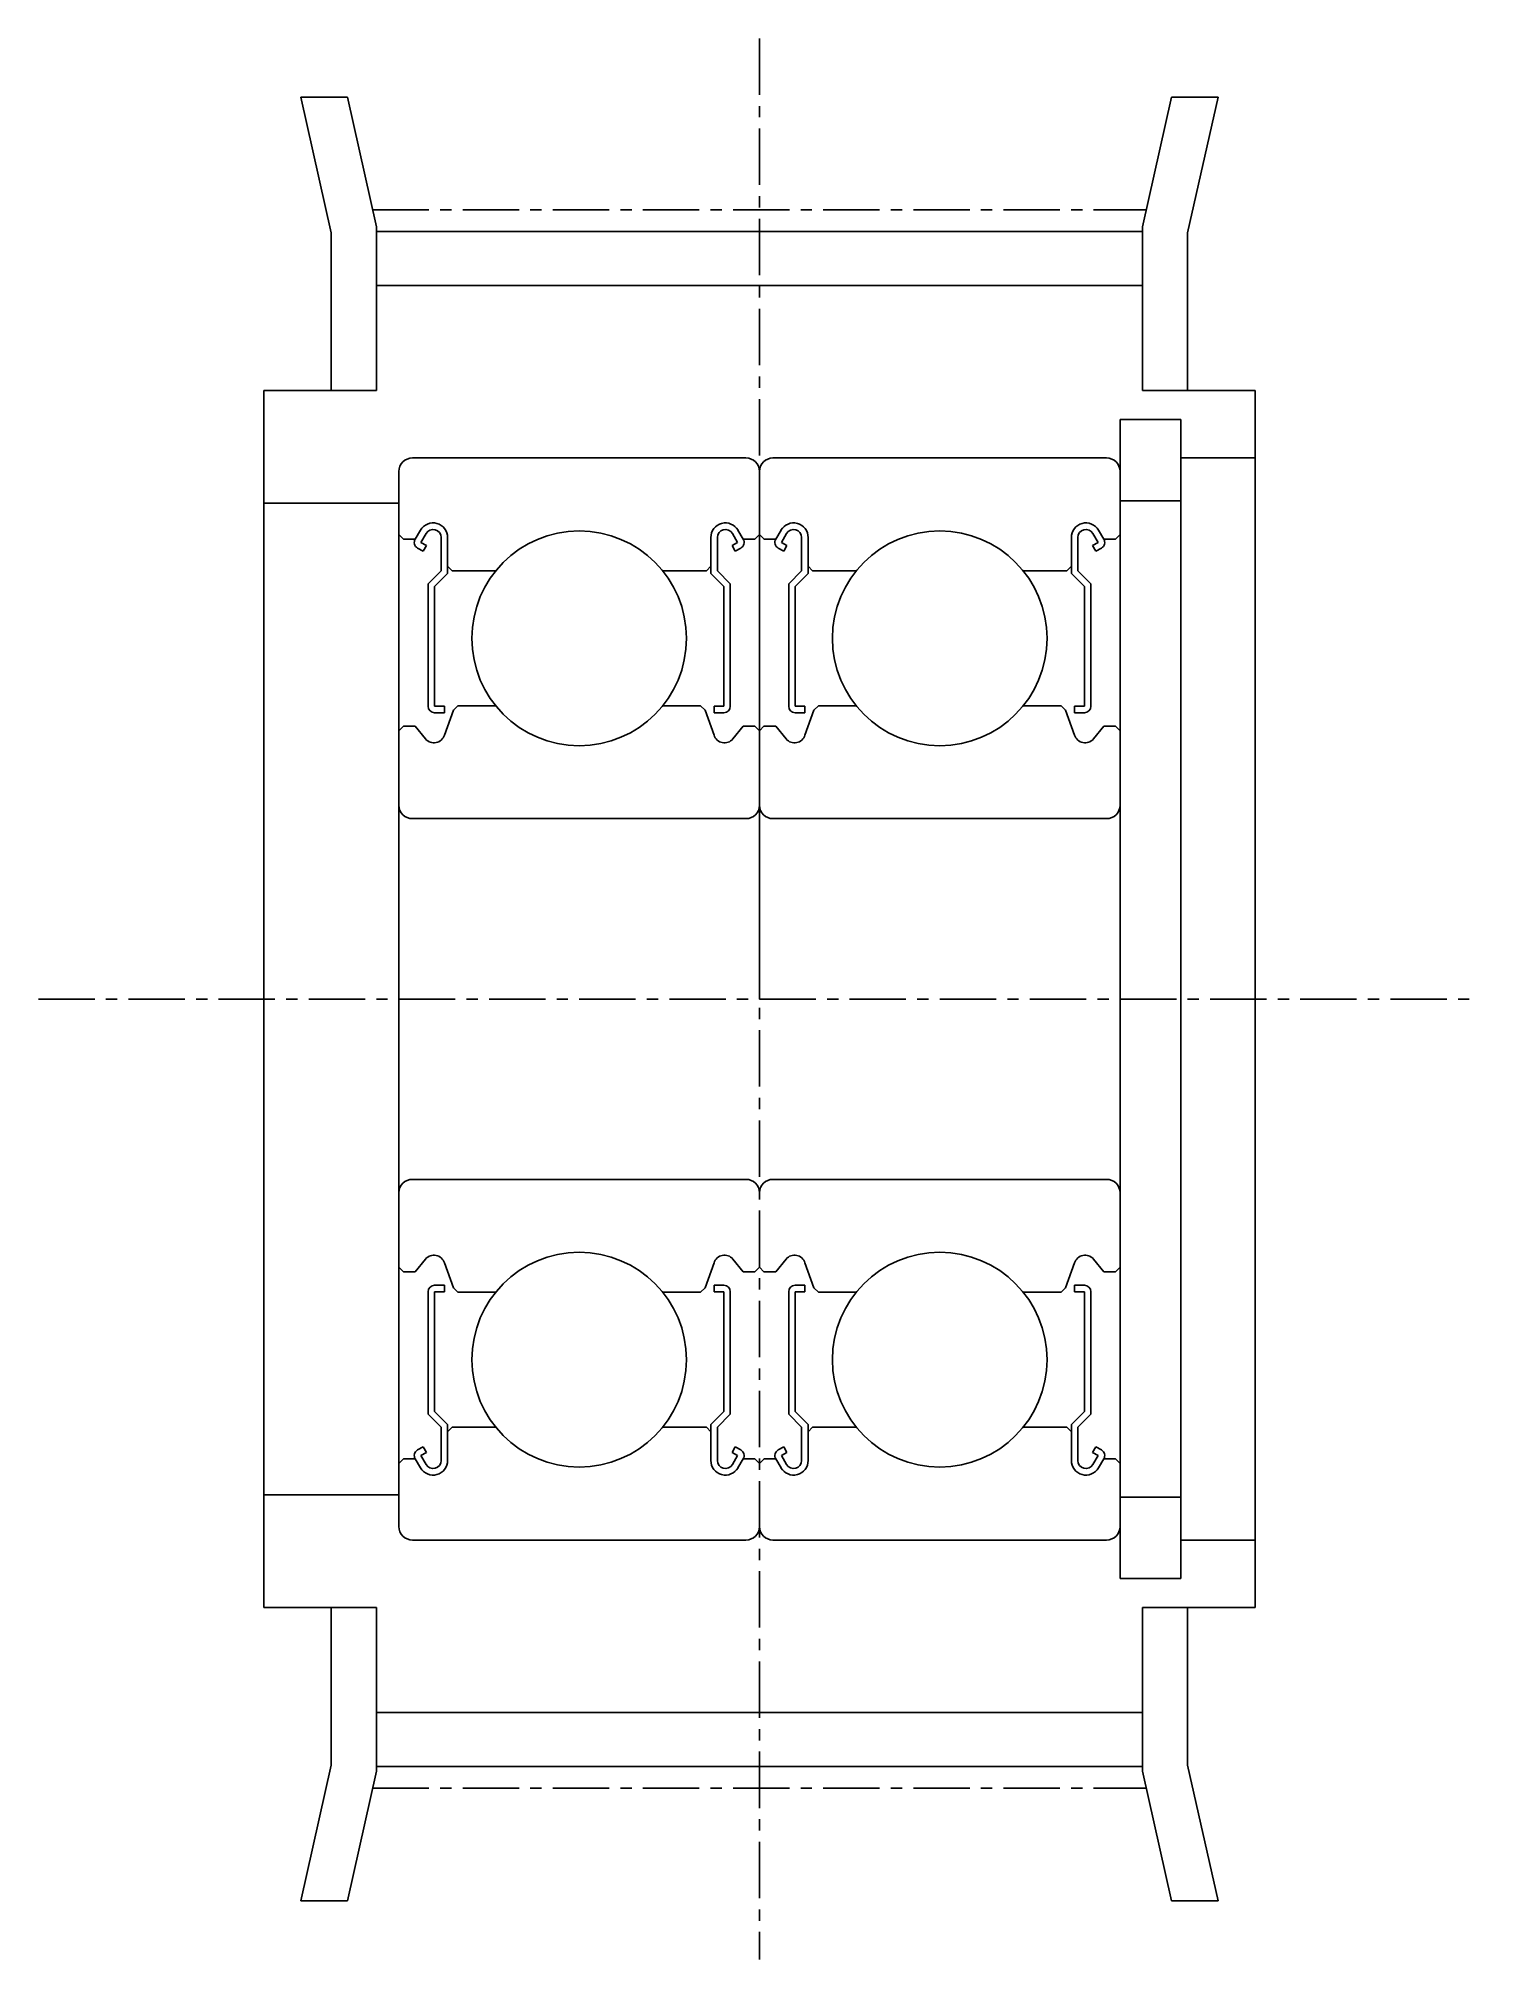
# Model space of a CAD drawing. Extents: x 68 to 215, y 69 to 176.
# Drawn here: x 183.18 to 215.18, y 133.88 to 176.49 of the extents above; entities outside this region: 2.
import ezdxf

# ---------------------------------------------------------------- set-up
doc = ezdxf.new("R2010")
doc.units = 0
doc.linetypes.add('CENTER', pattern=[2, 1.25, -0.25, 0.25, -0.25])
doc.layers.get('0').update_dxf_attribs({"linetype": 'CONTINUOUS'})
doc.layers.add('CENTER', color=1, linetype='CENTER')

msp = doc.modelspace()

# ---------------------------------------------------------------- linework, layer by layer
for p, q in [((188.996, 175.186), (190.032, 175.186)), ((188.996, 175.186), (189.675, 172.179)), ((190.031, 175.186), (190.675, 172.311)), ((208.319, 175.186), (207.675, 172.311)), ((209.355, 175.186), (208.319, 175.186)), ((209.355, 175.186), (208.675, 172.179)), ((189.675, 172.179), (189.675, 168.686)), ((190.675, 172.311), (190.675, 168.686)), ((190.675, 172.211), (207.675, 172.211)), ((207.675, 172.311), (207.675, 168.686)), ((208.675, 172.179), (208.675, 168.686)), ((190.675, 171.011), (207.675, 171.011)), ((188.175, 168.686), (188.175, 141.686)), ((188.175, 168.686), (190.675, 168.686)), ((210.175, 168.686), (207.675, 168.686)), ((210.175, 168.686), (210.175, 141.686)), ((207.175, 168.036), (208.524, 168.036)), ((207.175, 168.036), (207.175, 155.186)), ((208.524, 168.036), (208.524, 142.336)), ((191.475, 167.186), (198.875, 167.186)), ((206.875, 167.186), (199.475, 167.186)), ((208.524, 167.186), (210.175, 167.186)), ((191.175, 166.886), (191.175, 155.186)), ((199.175, 166.886), (199.175, 155.186)), ((207.175, 166.886), (207.175, 155.186)), ((207.175, 166.236), (208.524, 166.236)), ((188.175, 166.186), (191.175, 166.186)), ((191.176, 165.486), (191.276, 165.386)), ((191.275, 165.386), (191.535, 165.386)), ((191.535, 165.386), (191.653, 165.584)), ((191.66, 165.314), (191.777, 165.512)), ((192.111, 165.423), (192.111, 164.686)), ((192.255, 165.423), (192.255, 164.626)), ((198.096, 165.423), (198.096, 164.626)), ((198.24, 165.423), (198.24, 164.686)), ((198.691, 165.314), (198.574, 165.512)), ((198.816, 165.386), (198.698, 165.584)), ((199.075, 165.386), (198.816, 165.386)), ((199.175, 165.486), (199.075, 165.386)), ((199.175, 165.486), (199.276, 165.386)), ((199.275, 165.386), (199.535, 165.386)), ((199.535, 165.386), (199.653, 165.584)), ((199.66, 165.314), (199.777, 165.512)), ((200.111, 165.423), (200.111, 164.686)), ((200.255, 165.423), (200.255, 164.626)), ((206.096, 165.423), (206.096, 164.626)), ((206.24, 165.423), (206.24, 164.686)), ((206.691, 165.314), (206.574, 165.512)), ((206.816, 165.386), (206.698, 165.584)), ((207.075, 165.386), (206.816, 165.386)), ((207.175, 165.486), (207.075, 165.386)), ((191.588, 165.189), (191.712, 165.118)), ((191.784, 165.242), (191.66, 165.314)), ((191.712, 165.117), (191.784, 165.242)), ((198.567, 165.242), (198.691, 165.314)), ((198.638, 165.117), (198.567, 165.242)), ((198.763, 165.189), (198.638, 165.118)), ((199.588, 165.189), (199.712, 165.118)), ((199.784, 165.242), (199.66, 165.314)), ((199.712, 165.117), (199.784, 165.242)), ((206.567, 165.242), (206.691, 165.314)), ((206.638, 165.117), (206.567, 165.242)), ((206.763, 165.189), (206.638, 165.118)), ((192.111, 164.686), (191.823, 164.398)), ((192.255, 164.626), (191.967, 164.339)), ((192.255, 164.786), (192.355, 164.686)), ((192.355, 164.686), (193.326, 164.686)), ((197.996, 164.686), (197.025, 164.686)), ((198.096, 164.786), (197.996, 164.686)), ((198.096, 164.626), (198.384, 164.339)), ((198.24, 164.686), (198.528, 164.398)), ((200.111, 164.686), (199.823, 164.398)), ((200.255, 164.626), (199.967, 164.339)), ((200.255, 164.786), (200.355, 164.686)), ((200.355, 164.686), (201.326, 164.686)), ((205.996, 164.686), (205.025, 164.686)), ((206.096, 164.786), (205.996, 164.686)), ((206.096, 164.626), (206.384, 164.339)), ((206.24, 164.686), (206.528, 164.398)), ((191.823, 164.398), (191.823, 161.68)), ((191.967, 161.68), (191.967, 164.339)), ((198.384, 161.68), (198.384, 164.339)), ((198.528, 164.398), (198.528, 161.68)), ((199.823, 164.398), (199.823, 161.68)), ((199.967, 161.68), (199.967, 164.339)), ((206.384, 161.68), (206.384, 164.339)), ((206.528, 164.398), (206.528, 161.68)), ((192.183, 161.68), (191.967, 161.68)), ((191.967, 161.536), (192.183, 161.536)), ((192.183, 161.536), (192.183, 161.68)), ((192.183, 161.038), (192.384, 161.592)), ((192.384, 161.592), (192.484, 161.686)), ((192.484, 161.686), (193.326, 161.686)), ((197.867, 161.686), (197.025, 161.686)), ((197.967, 161.592), (197.867, 161.686)), ((198.168, 161.038), (197.967, 161.592)), ((198.168, 161.68), (198.384, 161.68)), ((198.168, 161.536), (198.168, 161.68)), ((198.384, 161.536), (198.168, 161.536)), ((200.183, 161.68), (199.967, 161.68)), ((199.967, 161.536), (200.183, 161.536)), ((200.183, 161.536), (200.183, 161.68)), ((200.183, 161.038), (200.384, 161.592)), ((200.384, 161.592), (200.484, 161.686)), ((200.484, 161.686), (201.326, 161.686)), ((205.867, 161.686), (205.025, 161.686)), ((205.967, 161.592), (205.867, 161.686)), ((206.168, 161.038), (205.967, 161.592)), ((206.168, 161.68), (206.384, 161.68)), ((206.168, 161.536), (206.168, 161.68)), ((206.384, 161.536), (206.168, 161.536)), ((191.175, 161.136), (191.275, 161.236)), ((191.275, 161.236), (191.535, 161.236)), ((191.535, 161.236), (191.767, 160.953)), ((198.816, 161.236), (198.584, 160.953)), ((199.075, 161.236), (198.816, 161.236)), ((199.175, 161.136), (199.075, 161.236)), ((199.175, 161.136), (199.275, 161.236)), ((199.275, 161.236), (199.535, 161.236)), ((199.535, 161.236), (199.767, 160.953)), ((206.816, 161.236), (206.584, 160.953)), ((207.075, 161.236), (206.816, 161.236)), ((207.175, 161.136), (207.075, 161.236)), ((198.875, 159.186), (191.475, 159.186)), ((199.475, 159.186), (206.875, 159.186)), ((191.175, 143.486), (191.175, 155.186)), ((207.175, 142.336), (207.175, 155.186)), ((207.175, 143.486), (207.175, 155.186)), ((198.875, 151.186), (191.475, 151.186)), ((199.475, 151.186), (206.875, 151.186)), ((191.175, 149.236), (191.275, 149.136)), ((191.535, 149.136), (191.767, 149.419)), ((192.183, 149.334), (192.384, 148.78)), ((198.168, 149.334), (197.967, 148.78)), ((198.816, 149.136), (198.584, 149.419)), ((199.175, 149.236), (199.075, 149.136)), ((199.175, 149.336), (199.176, 149.336)), ((199.175, 149.336), (199.175, 149.336)), ((199.175, 149.236), (199.275, 149.136)), ((199.535, 149.136), (199.767, 149.419)), ((200.183, 149.334), (200.384, 148.78)), ((206.168, 149.334), (205.967, 148.78)), ((206.816, 149.136), (206.584, 149.419)), ((207.175, 149.236), (207.075, 149.136)), ((191.275, 149.136), (191.535, 149.136)), ((191.967, 148.836), (192.183, 148.836)), ((192.183, 148.836), (192.183, 148.692)), ((192.384, 148.78), (192.484, 148.686)), ((197.967, 148.78), (197.867, 148.686)), ((198.168, 148.836), (198.168, 148.692)), ((198.384, 148.836), (198.168, 148.836)), ((199.075, 149.136), (198.816, 149.136)), ((199.275, 149.136), (199.535, 149.136)), ((199.967, 148.836), (200.183, 148.836)), ((200.183, 148.836), (200.183, 148.692)), ((200.384, 148.78), (200.484, 148.686)), ((205.967, 148.78), (205.867, 148.686)), ((206.384, 148.836), (206.168, 148.836)), ((206.168, 148.836), (206.168, 148.692)), ((207.075, 149.136), (206.816, 149.136)), ((191.823, 145.974), (191.823, 148.692)), ((191.967, 148.692), (191.967, 146.033)), ((192.183, 148.692), (191.967, 148.692)), ((192.484, 148.686), (193.326, 148.686)), ((197.867, 148.686), (197.025, 148.686)), ((198.168, 148.692), (198.384, 148.692)), ((198.384, 148.692), (198.384, 146.033)), ((198.528, 145.974), (198.528, 148.692)), ((199.823, 145.974), (199.823, 148.692)), ((200.183, 148.692), (199.967, 148.692)), ((199.967, 148.692), (199.967, 146.033)), ((200.484, 148.686), (201.326, 148.686)), ((205.867, 148.686), (205.025, 148.686)), ((206.168, 148.692), (206.384, 148.692)), ((206.384, 148.692), (206.384, 146.033)), ((206.528, 145.974), (206.528, 148.692)), ((199.175, 146.411), (199.175, 146.411)), ((199.175, 146.411), (199.175, 146.411)), ((192.111, 145.686), (191.823, 145.974)), ((192.255, 145.746), (191.967, 146.033)), ((192.255, 144.949), (192.255, 145.746)), ((198.096, 145.746), (198.384, 146.033)), ((198.096, 144.949), (198.096, 145.746)), ((198.24, 145.686), (198.528, 145.974)), ((200.111, 145.686), (199.823, 145.974)), ((200.255, 145.746), (199.967, 146.033)), ((200.255, 144.949), (200.255, 145.746)), ((206.096, 145.746), (206.384, 146.033)), ((206.096, 144.949), (206.096, 145.746)), ((206.24, 145.686), (206.528, 145.974)), ((192.111, 144.949), (192.111, 145.686)), ((192.255, 145.586), (192.355, 145.686)), ((192.355, 145.686), (193.326, 145.686)), ((197.996, 145.686), (197.025, 145.686)), ((198.096, 145.586), (197.996, 145.686)), ((198.24, 144.949), (198.24, 145.686)), ((200.111, 144.949), (200.111, 145.686)), ((200.255, 145.586), (200.355, 145.686)), ((200.355, 145.686), (201.326, 145.686)), ((205.996, 145.686), (205.025, 145.686)), ((206.096, 145.586), (205.996, 145.686)), ((206.24, 144.949), (206.24, 145.686)), ((191.176, 144.886), (191.276, 144.986)), ((191.275, 144.986), (191.535, 144.986)), ((191.535, 144.986), (191.653, 144.788)), ((191.588, 145.183), (191.712, 145.255)), ((191.784, 145.13), (191.66, 145.058)), ((191.66, 145.058), (191.777, 144.86)), ((191.712, 145.255), (191.784, 145.13)), ((198.638, 145.255), (198.567, 145.13)), ((198.567, 145.13), (198.691, 145.058)), ((198.691, 145.058), (198.574, 144.86)), ((198.763, 145.183), (198.638, 145.255)), ((198.816, 144.986), (198.698, 144.788)), ((199.075, 144.986), (198.816, 144.986)), ((199.175, 144.886), (199.075, 144.986)), ((199.175, 144.886), (199.276, 144.986)), ((199.275, 144.986), (199.535, 144.986)), ((199.535, 144.986), (199.653, 144.788)), ((199.588, 145.183), (199.712, 145.255)), ((199.784, 145.13), (199.66, 145.058)), ((199.66, 145.058), (199.777, 144.86)), ((199.712, 145.255), (199.784, 145.13)), ((206.638, 145.255), (206.567, 145.13)), ((206.567, 145.13), (206.691, 145.058)), ((206.691, 145.058), (206.574, 144.86)), ((206.763, 145.183), (206.638, 145.255)), ((206.816, 144.986), (206.698, 144.788)), ((207.075, 144.986), (206.816, 144.986)), ((207.175, 144.886), (207.075, 144.986)), ((188.175, 144.186), (191.175, 144.186)), ((207.175, 144.136), (208.524, 144.136)), ((191.475, 143.186), (198.875, 143.186)), ((206.875, 143.186), (199.475, 143.186)), ((208.524, 143.186), (210.175, 143.186)), ((207.175, 142.336), (208.524, 142.336)), ((188.175, 141.686), (190.675, 141.686)), ((189.675, 138.193), (189.675, 141.686)), ((190.675, 138.061), (190.675, 141.686)), ((207.675, 138.061), (207.675, 141.686)), ((210.175, 141.686), (207.675, 141.686)), ((208.675, 138.193), (208.675, 141.686)), ((190.675, 139.361), (207.675, 139.361)), ((188.996, 135.186), (189.675, 138.193)), ((190.675, 138.161), (207.675, 138.161)), ((209.355, 135.186), (208.675, 138.193)), ((190.031, 135.186), (190.675, 138.061)), ((208.319, 135.186), (207.675, 138.061)), ((188.996, 135.186), (190.032, 135.186)), ((209.355, 135.186), (208.319, 135.186))]:
    msp.add_line(p, q)
for centre in [(195.175, 163.186), (203.175, 163.186), (195.175, 147.186), (203.175, 147.186)]:
    msp.add_circle(centre, 2.381)
for centre, radius, start, end in [((191.475, 166.886), 0.3, 90, 180), ((198.875, 166.886), 0.3, 0, 90), ((199.475, 166.886), 0.3, 90, 180), ((206.875, 166.886), 0.3, 0, 90), ((191.66, 165.314), 0.144, 149.9888, 240.0043), ((191.932, 165.423), 0.323, 0, 150.0014), ((191.932, 165.423), 0.179, 0, 150.0026), ((198.419, 165.423), 0.323, 29.9986, 180), ((198.419, 165.423), 0.179, 29.9974, 180), ((198.691, 165.314), 0.144, 299.9957, 30.0112), ((199.66, 165.314), 0.144, 149.9888, 240.0043), ((199.932, 165.423), 0.323, 0, 150.0014), ((199.932, 165.423), 0.179, 0, 150.0026), ((206.419, 165.423), 0.323, 29.9986, 180), ((206.419, 165.423), 0.179, 29.9974, 180), ((206.691, 165.314), 0.144, 299.9957, 30.0112), ((191.967, 161.68), 0.144, 180, 270), ((198.384, 161.68), 0.144, 270, 359.9999), ((199.967, 161.68), 0.144, 180, 270), ((206.384, 161.68), 0.144, 270, 359.9999), ((191.952, 161.108), 0.241, 220.0019, 343.1525), ((198.399, 161.108), 0.241, 196.8475, 319.9981), ((199.952, 161.108), 0.241, 220.0019, 343.1525), ((206.399, 161.108), 0.241, 196.8475, 319.9981), ((191.475, 159.486), 0.3, 180, 270), ((198.875, 159.486), 0.3, 270, 0), ((199.475, 159.486), 0.3, 180, 270), ((206.875, 159.486), 0.3, 270, 0), ((191.475, 150.886), 0.3, 90, 180), ((198.875, 150.886), 0.3, 0, 90), ((199.475, 150.886), 0.3, 90, 180), ((206.875, 150.886), 0.3, 0, 90), ((191.952, 149.264), 0.241, 16.8475, 139.9981), ((198.399, 149.264), 0.241, 40.0019, 163.1525), ((199.952, 149.264), 0.241, 16.8475, 139.9981), ((206.399, 149.264), 0.241, 40.0019, 163.1525), ((191.967, 148.692), 0.144, 90, 179.9999), ((198.384, 148.692), 0.144, 0.0001, 90), ((199.967, 148.692), 0.144, 90, 179.9999), ((206.384, 148.692), 0.144, 0.0001, 90), ((191.66, 145.058), 0.144, 119.9957, 210.0112), ((191.932, 144.949), 0.323, 209.9986, 0), ((191.932, 144.949), 0.179, 209.9974, 0), ((198.419, 144.949), 0.323, 180, 330.0014), ((198.419, 144.949), 0.179, 180, 330.0026), ((198.691, 145.058), 0.144, 329.9888, 60.0043), ((199.66, 145.058), 0.144, 119.9957, 210.0112), ((199.932, 144.949), 0.323, 209.9986, 0), ((199.932, 144.949), 0.179, 209.9974, 0), ((206.419, 144.949), 0.323, 180, 330.0014), ((206.419, 144.949), 0.179, 180, 330.0026), ((206.691, 145.058), 0.144, 329.9888, 60.0043), ((191.475, 143.486), 0.3, 180, 270), ((198.875, 143.486), 0.3, 270, 0), ((199.475, 143.486), 0.3, 180, 270), ((206.875, 143.486), 0.3, 270, 0)]:
    msp.add_arc(centre, radius, start, end)
at = {"layer": 'CENTER', "color": 1, "linetype": 'CENTER'}
for p, q in [((199.175, 176.492), (199.175, 133.88)), ((190.59, 172.691), (207.761, 172.691)), ((183.175, 155.186), (215.175, 155.186)), ((190.59, 137.681), (207.761, 137.681))]:
    msp.add_line(p, q, dxfattribs=at)

# ---------------------------------------------------------------- texts
for p in [(67.776, 83.806), (67.776, 68.806)]:
    msp.add_text('AHTF22S5M150', height=4).set_placement(p)

doc.saveas('drawing.dxf')
